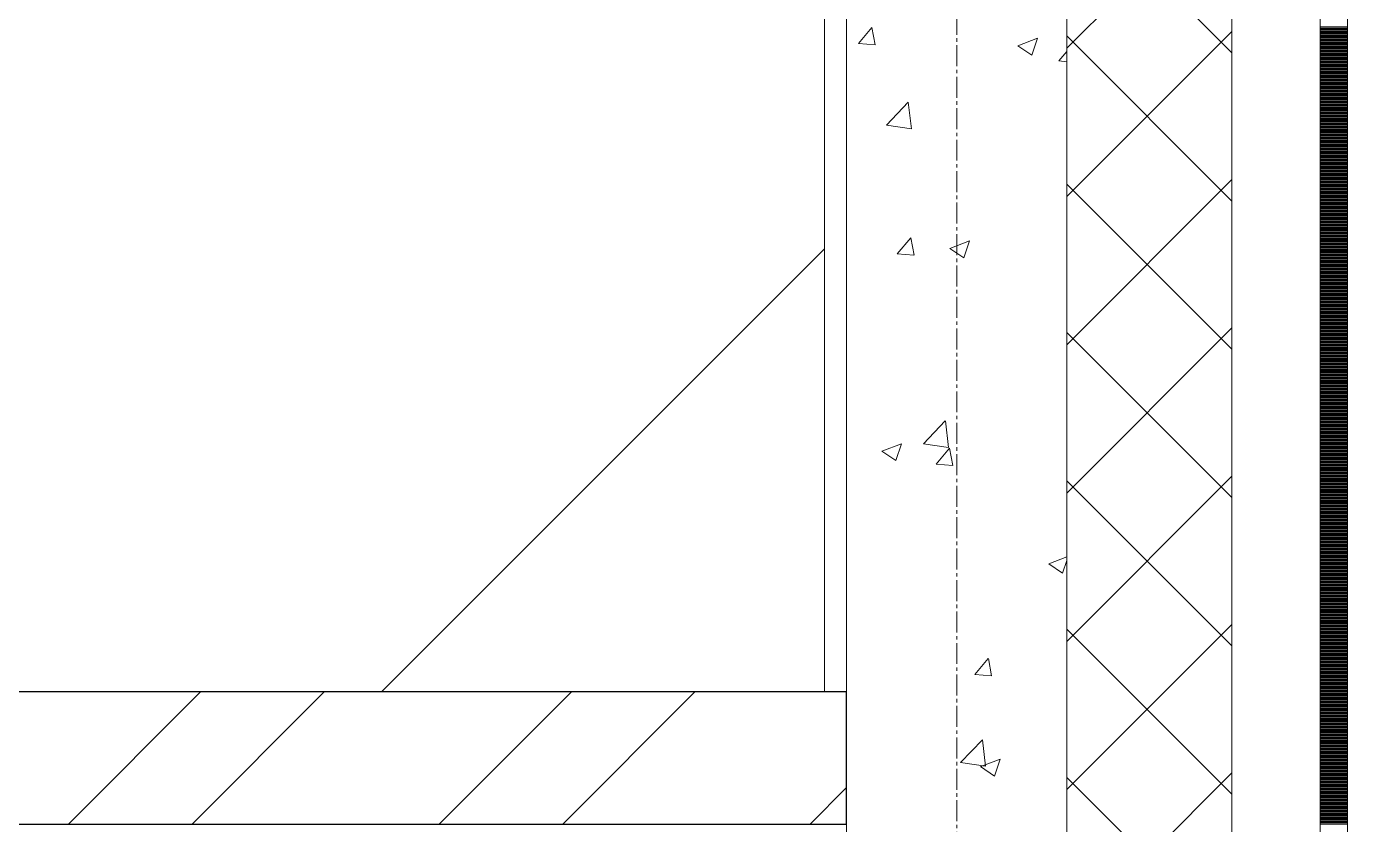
# Model space of a CAD drawing. Header units: millimetres. Extents: x 470010 to 1231400, y -134005 to 421770.
# Drawn here: x 528260 to 529460, y -77436 to -76711 of the extents above; entities that cross this region are included whole.
import ezdxf

# ---------------------------------------------------------------- set-up
doc = ezdxf.new("R2010")
doc.units = ezdxf.units.MM
doc.linetypes.add('CENTER2', pattern=[28.575, 19.05, -3.175, 3.175, -3.175])
doc.layers.add('АР_Оси_РД_100', color=7, linetype='Continuous', lineweight=0, true_color=0x525252)
for name, color, linetype, lineweight in [('АР_Стены кирпич', 32, 'Continuous', 20), ('АР_Стены ПЕНОблок', 52, 'Continuous', 20), ('АР_Тонкая', 254, 'Continuous', 5), ('АР_Утеплитель', 31, 'Continuous', 0), ('АР_Штриховка', 8, 'Continuous', 0), ('Потолок штриховка', 200, 'Continuous', 15)]:
    doc.layers.add(name, color=color, linetype=linetype, lineweight=lineweight)

msp = doc.modelspace()

# ---------------------------------------------------------------- hatches: boundary and pattern name
at = {"layer": 'АР_Штриховка', "linetype": 'Continuous', "lineweight": 0, "true_color": 0x000000}
h = msp.add_hatch(dxfattribs=at)
h.set_pattern_fill('ANSI32', color=18, scale=25, style=0)
h.set_pattern_definition([(45, (509004.53, -133435.88), (-168.3798, 168.3798), []), (45, (509116.79, -133435.88), (-168.3798, 168.3798), [])])
h.paths.add_polyline_path([(524494.533, -77315.876), (524464.533, -77395.876), (524494.533, -77435.876), (526174.533, -77435.876), (526134.533, -77345.876), (526054.533, -77315.876)], flags=0)
h.paths.add_polyline_path([(526174.533, -77315.876), (526134.533, -77345.876), (526174.533, -77435.876), (529004.532, -77435.876), (529004.532, -77315.876)], flags=0)
at = {"layer": 'Потолок штриховка'}
h = msp.add_hatch(dxfattribs=at)
h.set_pattern_fill('ANSI31', color=256, scale=260)
h.paths.add_polyline_path([(516914.532, -93915.876), (516914.532, -69960.876), (518180, -69980.876), (518185.057, -69660.876), (522949.532, -69660.876), (522948.983, -65160.876), (525839.532, -65188.909), (525838.623, -66079.643), (529004.428, -66065.129), (528984.532, -72125.876), (521204.532, -72125.876), (521194.532, -93915.876), (520674.532, -93915.876), (520674.532, -94535.876), (517434.532, -94545.876), (517434.537, -93915.876)])
h.paths.add_polyline_path([(521414.532, -81135.876), (521414.532, -79565.876), (525424.532, -79565.876), (525424.532, -80025.876), (525504.532, -80025.876), (525504.532, -78025.876), (529004.532, -78025.876), (528984.532, -81055.935), (528984.532, -81135.874)])
h.paths.add_polyline_path([(521414.532, -78025.876), (525104.532, -78025.876), (525104.532, -79445.876), (521414.532, -79445.876)], flags=16)
h.paths.add_polyline_path([(521414.532, -77635.876), (523654.532, -77635.876), (523654.532, -75105.876), (521414.532, -75105.876)], flags=17)
h.paths.add_polyline_path([(521404.532, -74985.876), (521409.532, -72345.876), (523604.532, -72345.876), (523604.532, -73935.876), (526374.532, -73935.876), (526374.532, -72705.876), (528984.532, -72705.876), (528984.532, -77315.876), (526374.532, -77315.876), (526374.532, -74985.876), (526054.533, -74985.876), (526054.533, -77315.876), (524494.533, -77315.875), (524494.533, -74985.876)], flags=17)

# ---------------------------------------------------------------- linework, layer by layer
at = {"layer": 'АР_Оси_РД_100', "linetype": 'CENTER2'}
msp.add_line((529104.533, -97435.876), (529104.533, -61707.197), dxfattribs=at)
at = {"layer": 'АР_Стены кирпич', "color": 18, "linetype": 'Continuous', "lineweight": 25, "true_color": 0x000000}
for p, q in [((529004.532, -77315.876), (526174.533, -77315.876)), ((529004.532, -77435.876), (529004.532, -77315.876)), ((526174.533, -77435.876), (529004.532, -77435.876))]:
    msp.add_line(p, q, dxfattribs=at)
at = {"layer": 'АР_Стены ПЕНОблок', "color": 18, "linetype": 'Continuous', "lineweight": 20, "true_color": 0x000000}
for p, q in [((529004.532, -71735.876), (529004.532, -81935.876)), ((529204.532, -81935.876), (529204.532, -71735.876))]:
    msp.add_line(p, q, dxfattribs=at)
at = {"layer": 'АР_Тонкая', "color": 18, "linetype": 'Continuous', "lineweight": 5, "true_color": 0x000000}
for p, q in [((529354.532, -71735.876), (529354.532, -81935.876)), ((529434.532, -81935.876), (529434.532, -71735.876)), ((529434.532, -71735.876), (529434.532, -81935.876)), ((529459.532, -81935.876), (529459.532, -71735.876))]:
    msp.add_line(p, q, dxfattribs=at)
at = {"layer": 'АР_Утеплитель', "color": 18, "linetype": 'Continuous', "lineweight": 0, "true_color": 0x000000}
for p, q in [((529204.532, -71735.876), (529204.532, -81935.876)), ((529354.532, -81935.876), (529354.532, -71735.876))]:
    msp.add_line(p, q, dxfattribs=at)
at = {"layer": 'АР_Штриховка', "color": 18, "linetype": 'Continuous', "lineweight": 0, "true_color": 0x000000}
for p, q in [((529204.532, -76731.134), (529354.532, -76581.134)), ((529354.532, -76735.278), (529204.532, -76585.278)), ((529015.222, -76726.841), (529027.467, -76712.248)), ((529030.482, -76728.156), (529027.546, -76712.235)), ((529204.532, -76865.838), (529354.532, -76715.838)), ((529434.532, -76711.876), (529459.532, -76711.876)), ((529434.532, -76712.876), (529459.532, -76712.876)), ((529434.532, -76713.876), (529459.532, -76713.876)), ((529434.532, -76714.876), (529459.532, -76714.876)), ((529434.532, -76715.876), (529459.532, -76715.876)), ((529015.222, -76726.843), (529030.404, -76728.171)), ((529160.07, -76728.864), (529177.855, -76722.037)), ((529172.689, -76737.433), (529177.839, -76722.084)), ((529354.532, -76869.982), (529204.532, -76719.982)), ((529434.532, -76716.876), (529459.532, -76716.876)), ((529434.532, -76717.876), (529459.532, -76717.876)), ((529434.532, -76718.876), (529459.532, -76718.876)), ((529434.532, -76719.876), (529459.532, -76719.876)), ((529434.532, -76720.876), (529459.532, -76720.876)), ((529434.532, -76721.876), (529459.532, -76721.876)), ((529434.532, -76722.876), (529459.532, -76722.876)), ((529434.532, -76723.876), (529459.532, -76723.876)), ((529434.532, -76724.876), (529459.532, -76724.876)), ((529434.532, -76725.876), (529459.532, -76725.876)), ((529434.532, -76726.876), (529459.532, -76726.876)), ((529434.532, -76727.876), (529459.532, -76727.876)), ((529160.05, -76728.909), (529172.684, -76737.431)), ((529197.407, -76742.78), (529204.532, -76734.288)), ((529434.532, -76728.876), (529459.532, -76728.876)), ((529434.532, -76729.876), (529459.532, -76729.876)), ((529434.532, -76730.876), (529459.532, -76730.876)), ((529434.532, -76731.876), (529459.532, -76731.876)), ((529434.532, -76732.876), (529459.532, -76732.876)), ((529434.532, -76733.876), (529459.532, -76733.876)), ((529434.532, -76734.876), (529459.532, -76734.876)), ((529434.532, -76735.876), (529459.532, -76735.876)), ((529434.532, -76736.876), (529459.532, -76736.876)), ((529434.532, -76737.876), (529459.532, -76737.876)), ((529434.532, -76738.876), (529459.532, -76738.876)), ((529434.532, -76739.876), (529459.532, -76739.876)), ((529197.407, -76742.782), (529204.532, -76743.405)), ((529434.532, -76740.876), (529459.532, -76740.876)), ((529434.532, -76741.876), (529459.532, -76741.876)), ((529434.532, -76742.876), (529459.532, -76742.876)), ((529434.532, -76743.876), (529459.532, -76743.876)), ((529434.532, -76744.876), (529459.532, -76744.876)), ((529434.532, -76745.876), (529459.532, -76745.876)), ((529434.532, -76746.876), (529459.532, -76746.876)), ((529434.532, -76747.876), (529459.532, -76747.876)), ((529434.532, -76748.876), (529459.532, -76748.876)), ((529434.532, -76749.876), (529459.532, -76749.876)), ((529434.532, -76750.876), (529459.532, -76750.876)), ((529434.532, -76751.876), (529459.532, -76751.876)), ((529434.532, -76752.876), (529459.532, -76752.876)), ((529434.532, -76753.876), (529459.532, -76753.876)), ((529434.532, -76754.876), (529459.532, -76754.876)), ((529434.532, -76755.876), (529459.532, -76755.876)), ((529434.532, -76756.876), (529459.532, -76756.876)), ((529434.532, -76757.876), (529459.532, -76757.876)), ((529434.532, -76758.876), (529459.532, -76758.876)), ((529434.532, -76759.876), (529459.532, -76759.876)), ((529434.532, -76760.876), (529459.532, -76760.876)), ((529434.532, -76761.876), (529459.532, -76761.876)), ((529434.532, -76762.876), (529459.532, -76762.876)), ((529434.532, -76763.876), (529459.532, -76763.876)), ((529434.532, -76764.876), (529459.532, -76764.876)), ((529434.532, -76765.876), (529459.532, -76765.876)), ((529434.532, -76766.876), (529459.532, -76766.876)), ((529434.532, -76767.876), (529459.532, -76767.876)), ((529434.532, -76768.876), (529459.532, -76768.876)), ((529434.532, -76769.876), (529459.532, -76769.876)), ((529434.532, -76770.876), (529459.532, -76770.876)), ((529434.532, -76771.876), (529459.532, -76771.876)), ((529434.532, -76772.876), (529459.532, -76772.876)), ((529434.532, -76773.876), (529459.532, -76773.876)), ((529434.532, -76774.876), (529459.532, -76774.876)), ((529434.532, -76775.876), (529459.532, -76775.876)), ((529040.706, -76800.933), (529060.49, -76780.315)), ((529063.318, -76804.434), (529060.512, -76780.312)), ((529434.532, -76776.876), (529459.532, -76776.876)), ((529434.532, -76777.876), (529459.532, -76777.876)), ((529434.532, -76778.876), (529459.532, -76778.876)), ((529434.532, -76779.876), (529459.532, -76779.876)), ((529434.532, -76780.876), (529459.532, -76780.876)), ((529434.532, -76781.876), (529459.532, -76781.876)), ((529434.532, -76782.876), (529459.532, -76782.876)), ((529434.532, -76783.876), (529459.532, -76783.876)), ((529434.532, -76784.876), (529459.532, -76784.876)), ((529434.532, -76785.876), (529459.532, -76785.876)), ((529434.532, -76786.876), (529459.532, -76786.876)), ((529434.532, -76787.876), (529459.532, -76787.876)), ((529434.532, -76788.876), (529459.532, -76788.876)), ((529434.532, -76789.876), (529459.532, -76789.876)), ((529434.532, -76790.876), (529459.532, -76790.876)), ((529434.532, -76791.876), (529459.532, -76791.876)), ((529434.532, -76792.876), (529459.532, -76792.876)), ((529434.532, -76793.876), (529459.532, -76793.876)), ((529434.532, -76794.876), (529459.532, -76794.876)), ((529434.532, -76795.876), (529459.532, -76795.876)), ((529434.532, -76796.876), (529459.532, -76796.876)), ((529434.532, -76797.876), (529459.532, -76797.876)), ((529434.532, -76798.876), (529459.532, -76798.876)), ((529434.532, -76799.876), (529459.532, -76799.876)), ((529040.722, -76800.968), (529063.312, -76804.471)), ((529434.532, -76800.876), (529459.532, -76800.876)), ((529434.532, -76801.876), (529459.532, -76801.876)), ((529434.532, -76802.876), (529459.532, -76802.876)), ((529434.532, -76803.876), (529459.532, -76803.876)), ((529434.532, -76804.876), (529459.532, -76804.876)), ((529434.532, -76805.876), (529459.532, -76805.876)), ((529434.532, -76806.876), (529459.532, -76806.876)), ((529434.532, -76807.876), (529459.532, -76807.876)), ((529434.532, -76808.876), (529459.532, -76808.876)), ((529434.532, -76809.876), (529459.532, -76809.876)), ((529434.532, -76810.876), (529459.532, -76810.876)), ((529434.532, -76811.876), (529459.532, -76811.876)), ((529434.532, -76812.876), (529459.532, -76812.876)), ((529434.532, -76813.876), (529459.532, -76813.876)), ((529434.532, -76814.876), (529459.532, -76814.876)), ((529434.532, -76815.876), (529459.532, -76815.876)), ((529434.532, -76816.876), (529459.532, -76816.876)), ((529434.532, -76817.876), (529459.532, -76817.876)), ((529434.532, -76818.876), (529459.532, -76818.876)), ((529434.532, -76819.876), (529459.532, -76819.876)), ((529434.532, -76820.876), (529459.532, -76820.876)), ((529434.532, -76821.876), (529459.532, -76821.876)), ((529434.532, -76822.876), (529459.532, -76822.876)), ((529434.532, -76823.876), (529459.532, -76823.876)), ((529434.532, -76824.876), (529459.532, -76824.876)), ((529434.532, -76825.876), (529459.532, -76825.876)), ((529434.532, -76826.876), (529459.532, -76826.876)), ((529434.532, -76827.876), (529459.532, -76827.876)), ((529434.532, -76828.876), (529459.532, -76828.876)), ((529434.532, -76829.876), (529459.532, -76829.876)), ((529434.532, -76830.876), (529459.532, -76830.876)), ((529434.532, -76831.876), (529459.532, -76831.876)), ((529434.532, -76832.876), (529459.532, -76832.876)), ((529434.532, -76833.876), (529459.532, -76833.876)), ((529434.532, -76834.876), (529459.532, -76834.876)), ((529434.532, -76835.876), (529459.532, -76835.876)), ((529434.532, -76836.876), (529459.532, -76836.876)), ((529434.532, -76837.876), (529459.532, -76837.876)), ((529434.532, -76838.876), (529459.532, -76838.876)), ((529434.532, -76839.876), (529459.532, -76839.876)), ((529434.532, -76840.876), (529459.532, -76840.876)), ((529434.532, -76841.876), (529459.532, -76841.876)), ((529434.532, -76842.876), (529459.532, -76842.876)), ((529434.532, -76843.876), (529459.532, -76843.876)), ((529434.532, -76844.876), (529459.532, -76844.876)), ((529434.532, -76845.876), (529459.532, -76845.876)), ((529434.532, -76846.876), (529459.532, -76846.876)), ((529434.532, -76847.876), (529459.532, -76847.876)), ((529204.532, -77000.542), (529354.532, -76850.542)), ((529354.532, -77004.686), (529204.532, -76854.686)), ((529434.532, -76848.876), (529459.532, -76848.876)), ((529434.532, -76849.876), (529459.532, -76849.876)), ((529434.532, -76850.876), (529459.532, -76850.876)), ((529434.532, -76851.876), (529459.532, -76851.876)), ((529434.532, -76852.876), (529459.532, -76852.876)), ((529434.532, -76853.876), (529459.532, -76853.876)), ((529434.532, -76854.876), (529459.532, -76854.876)), ((529434.532, -76855.876), (529459.532, -76855.876)), ((529434.532, -76856.876), (529459.532, -76856.876)), ((529434.532, -76857.876), (529459.532, -76857.876)), ((529434.532, -76858.876), (529459.532, -76858.876)), ((529434.532, -76859.876), (529459.532, -76859.876)), ((529434.532, -76860.876), (529459.532, -76860.876)), ((529434.532, -76861.876), (529459.532, -76861.876)), ((529434.532, -76862.876), (529459.532, -76862.876)), ((529434.532, -76863.876), (529459.532, -76863.876)), ((529434.532, -76864.876), (529459.532, -76864.876)), ((529434.532, -76865.876), (529459.532, -76865.876)), ((529434.532, -76866.876), (529459.532, -76866.876)), ((529434.532, -76867.876), (529459.532, -76867.876)), ((529434.532, -76868.876), (529459.532, -76868.876)), ((529434.532, -76869.876), (529459.532, -76869.876)), ((529434.532, -76870.876), (529459.532, -76870.876)), ((529434.532, -76871.876), (529459.532, -76871.876)), ((529434.532, -76872.876), (529459.532, -76872.876)), ((529434.532, -76873.876), (529459.532, -76873.876)), ((529434.532, -76874.876), (529459.532, -76874.876)), ((529434.532, -76875.876), (529459.532, -76875.876)), ((529434.532, -76876.876), (529459.532, -76876.876)), ((529434.532, -76877.876), (529459.532, -76877.876)), ((529434.532, -76878.876), (529459.532, -76878.876)), ((529434.532, -76879.876), (529459.532, -76879.876)), ((529434.532, -76880.876), (529459.532, -76880.876)), ((529434.532, -76881.876), (529459.532, -76881.876)), ((529434.532, -76882.876), (529459.532, -76882.876)), ((529434.532, -76883.876), (529459.532, -76883.876)), ((529434.532, -76884.876), (529459.532, -76884.876)), ((529434.532, -76885.876), (529459.532, -76885.876)), ((529434.532, -76886.876), (529459.532, -76886.876)), ((529434.532, -76887.876), (529459.532, -76887.876)), ((529434.532, -76888.876), (529459.532, -76888.876)), ((529434.532, -76889.876), (529459.532, -76889.876)), ((529434.532, -76890.876), (529459.532, -76890.876)), ((529434.532, -76891.876), (529459.532, -76891.876)), ((529434.532, -76892.876), (529459.532, -76892.876)), ((529434.532, -76893.876), (529459.532, -76893.876)), ((529434.532, -76894.876), (529459.532, -76894.876)), ((529434.532, -76895.876), (529459.532, -76895.876)), ((529050.466, -76917.898), (529062.711, -76903.305)), ((529065.725, -76919.213), (529062.788, -76903.292)), ((529098.268, -76913.052), (529116.053, -76906.225)), ((529110.887, -76921.621), (529116.037, -76906.272)), ((529434.532, -76896.876), (529459.532, -76896.876)), ((529434.532, -76897.876), (529459.532, -76897.876)), ((529434.532, -76898.876), (529459.532, -76898.876)), ((529434.532, -76899.876), (529459.532, -76899.876)), ((529434.532, -76900.876), (529459.532, -76900.876)), ((529434.532, -76901.876), (529459.532, -76901.876)), ((529434.532, -76902.876), (529459.532, -76902.876)), ((529434.532, -76903.876), (529459.532, -76903.876)), ((529434.532, -76904.876), (529459.532, -76904.876)), ((529434.532, -76905.876), (529459.532, -76905.876)), ((529434.532, -76906.876), (529459.532, -76906.876)), ((529434.532, -76907.876), (529459.532, -76907.876)), ((529050.465, -76917.899), (529065.647, -76919.228)), ((529098.248, -76913.097), (529110.882, -76921.619)), ((529434.532, -76908.876), (529459.532, -76908.876)), ((529434.532, -76909.876), (529459.532, -76909.876)), ((529434.532, -76910.876), (529459.532, -76910.876)), ((529434.532, -76911.876), (529459.532, -76911.876)), ((529434.532, -76912.876), (529459.532, -76912.876)), ((529434.532, -76913.876), (529459.532, -76913.876)), ((529434.532, -76914.876), (529459.532, -76914.876)), ((529434.532, -76915.876), (529459.532, -76915.876)), ((529434.532, -76916.876), (529459.532, -76916.876)), ((529434.532, -76917.876), (529459.532, -76917.876)), ((529434.532, -76918.876), (529459.532, -76918.876)), ((529434.532, -76919.876), (529459.532, -76919.876)), ((529434.532, -76920.876), (529459.532, -76920.876)), ((529434.532, -76921.876), (529459.532, -76921.876)), ((529434.532, -76922.876), (529459.532, -76922.876)), ((529434.532, -76923.876), (529459.532, -76923.876)), ((529434.532, -76924.876), (529459.532, -76924.876)), ((529434.532, -76925.876), (529459.532, -76925.876)), ((529434.532, -76926.876), (529459.532, -76926.876)), ((529434.532, -76927.876), (529459.532, -76927.876)), ((529434.532, -76928.876), (529459.532, -76928.876)), ((529434.532, -76929.876), (529459.532, -76929.876)), ((529434.532, -76930.876), (529459.532, -76930.876)), ((529434.532, -76931.876), (529459.532, -76931.876)), ((529434.532, -76932.876), (529459.532, -76932.876)), ((529434.532, -76933.876), (529459.532, -76933.876)), ((529434.532, -76934.876), (529459.532, -76934.876)), ((529434.532, -76935.876), (529459.532, -76935.876)), ((529434.532, -76936.876), (529459.532, -76936.876)), ((529434.532, -76937.876), (529459.532, -76937.876)), ((529434.532, -76938.876), (529459.532, -76938.876)), ((529434.532, -76939.876), (529459.532, -76939.876)), ((529434.532, -76940.876), (529459.532, -76940.876)), ((529434.532, -76941.876), (529459.532, -76941.876)), ((529434.532, -76942.876), (529459.532, -76942.876)), ((529434.532, -76943.876), (529459.532, -76943.876)), ((529434.532, -76944.876), (529459.532, -76944.876)), ((529434.532, -76945.876), (529459.532, -76945.876)), ((529434.532, -76946.876), (529459.532, -76946.876)), ((529434.532, -76947.876), (529459.532, -76947.876)), ((529434.532, -76948.876), (529459.532, -76948.876)), ((529434.532, -76949.876), (529459.532, -76949.876)), ((529434.532, -76950.876), (529459.532, -76950.876)), ((529434.532, -76951.876), (529459.532, -76951.876)), ((529434.532, -76952.876), (529459.532, -76952.876)), ((529434.532, -76953.876), (529459.532, -76953.876)), ((529434.532, -76954.876), (529459.532, -76954.876)), ((529434.532, -76955.876), (529459.532, -76955.876)), ((529434.532, -76956.876), (529459.532, -76956.876)), ((529434.532, -76957.876), (529459.532, -76957.876)), ((529434.532, -76958.876), (529459.532, -76958.876)), ((529434.532, -76959.876), (529459.532, -76959.876)), ((529434.532, -76960.876), (529459.532, -76960.876)), ((529434.532, -76961.876), (529459.532, -76961.876)), ((529434.532, -76962.876), (529459.532, -76962.876)), ((529434.532, -76963.876), (529459.532, -76963.876)), ((529434.532, -76964.876), (529459.532, -76964.876)), ((529434.532, -76965.876), (529459.532, -76965.876)), ((529434.532, -76966.876), (529459.532, -76966.876)), ((529434.532, -76967.876), (529459.532, -76967.876)), ((529434.532, -76968.876), (529459.532, -76968.876)), ((529434.532, -76969.876), (529459.532, -76969.876)), ((529434.532, -76970.876), (529459.532, -76970.876)), ((529434.532, -76971.876), (529459.532, -76971.876)), ((529434.532, -76972.876), (529459.532, -76972.876)), ((529434.532, -76973.876), (529459.532, -76973.876)), ((529434.532, -76974.876), (529459.532, -76974.876)), ((529434.532, -76975.876), (529459.532, -76975.876)), ((529434.532, -76976.876), (529459.532, -76976.876)), ((529434.532, -76977.876), (529459.532, -76977.876)), ((529434.532, -76978.876), (529459.532, -76978.876)), ((529434.532, -76979.876), (529459.532, -76979.876)), ((529204.532, -77135.246), (529354.532, -76985.246)), ((529354.532, -77139.39), (529204.532, -76989.39)), ((529434.532, -76980.876), (529459.532, -76980.876)), ((529434.532, -76981.876), (529459.532, -76981.876)), ((529434.532, -76982.876), (529459.532, -76982.876)), ((529434.532, -76983.876), (529459.532, -76983.876)), ((529434.532, -76984.876), (529459.532, -76984.876)), ((529434.532, -76985.876), (529459.532, -76985.876)), ((529434.532, -76986.876), (529459.532, -76986.876)), ((529434.532, -76987.876), (529459.532, -76987.876)), ((529434.532, -76988.876), (529459.532, -76988.876)), ((529434.532, -76989.876), (529459.532, -76989.876)), ((529434.532, -76990.876), (529459.532, -76990.876)), ((529434.532, -76991.876), (529459.532, -76991.876)), ((529434.532, -76992.876), (529459.532, -76992.876)), ((529434.532, -76993.876), (529459.532, -76993.876)), ((529434.532, -76994.876), (529459.532, -76994.876)), ((529434.532, -76995.876), (529459.532, -76995.876)), ((529434.532, -76996.876), (529459.532, -76996.876)), ((529434.532, -76997.876), (529459.532, -76997.876)), ((529434.532, -76998.876), (529459.532, -76998.876)), ((529434.532, -76999.876), (529459.532, -76999.876)), ((529434.532, -77000.876), (529459.532, -77000.876)), ((529434.532, -77001.876), (529459.532, -77001.876)), ((529434.532, -77002.876), (529459.532, -77002.876)), ((529434.532, -77003.876), (529459.532, -77003.876)), ((529434.532, -77004.876), (529459.532, -77004.876)), ((529434.532, -77005.876), (529459.532, -77005.876)), ((529434.532, -77006.876), (529459.532, -77006.876)), ((529434.532, -77007.876), (529459.532, -77007.876)), ((529434.532, -77008.876), (529459.532, -77008.876)), ((529434.532, -77009.876), (529459.532, -77009.876)), ((529434.532, -77010.876), (529459.532, -77010.876)), ((529434.532, -77011.876), (529459.532, -77011.876)), ((529434.532, -77012.876), (529459.532, -77012.876)), ((529434.532, -77013.876), (529459.532, -77013.876)), ((529434.532, -77014.876), (529459.532, -77014.876)), ((529434.532, -77015.876), (529459.532, -77015.876)), ((529434.532, -77016.876), (529459.532, -77016.876)), ((529434.532, -77017.876), (529459.532, -77017.876)), ((529434.532, -77018.876), (529459.532, -77018.876)), ((529434.532, -77019.876), (529459.532, -77019.876)), ((529434.532, -77020.876), (529459.532, -77020.876)), ((529434.532, -77021.876), (529459.532, -77021.876)), ((529434.532, -77022.876), (529459.532, -77022.876)), ((529434.532, -77023.876), (529459.532, -77023.876)), ((529434.532, -77024.876), (529459.532, -77024.876)), ((529434.532, -77025.876), (529459.532, -77025.876)), ((529434.532, -77026.876), (529459.532, -77026.876)), ((529434.532, -77027.876), (529459.532, -77027.876)), ((529434.532, -77028.876), (529459.532, -77028.876)), ((529434.532, -77029.876), (529459.532, -77029.876)), ((529434.532, -77030.876), (529459.532, -77030.876)), ((529434.532, -77031.876), (529459.532, -77031.876)), ((529434.532, -77032.876), (529459.532, -77032.876)), ((529434.532, -77033.876), (529459.532, -77033.876)), ((529434.532, -77034.876), (529459.532, -77034.876)), ((529434.532, -77035.876), (529459.532, -77035.876)), ((529434.532, -77036.876), (529459.532, -77036.876)), ((529434.532, -77037.876), (529459.532, -77037.876)), ((529434.532, -77038.876), (529459.532, -77038.876)), ((529434.532, -77039.876), (529459.532, -77039.876)), ((529434.532, -77040.876), (529459.532, -77040.876)), ((529434.532, -77041.876), (529459.532, -77041.876)), ((529434.532, -77042.876), (529459.532, -77042.876)), ((529434.532, -77043.876), (529459.532, -77043.876)), ((529434.532, -77044.876), (529459.532, -77044.876)), ((529434.532, -77045.876), (529459.532, -77045.876)), ((529434.532, -77046.876), (529459.532, -77046.876)), ((529434.532, -77047.876), (529459.532, -77047.876)), ((529434.532, -77048.876), (529459.532, -77048.876)), ((529434.532, -77049.876), (529459.532, -77049.876)), ((529434.532, -77050.876), (529459.532, -77050.876)), ((529434.532, -77051.876), (529459.532, -77051.876)), ((529434.532, -77052.876), (529459.532, -77052.876)), ((529434.532, -77053.876), (529459.532, -77053.876)), ((529434.532, -77054.876), (529459.532, -77054.876)), ((529434.532, -77055.876), (529459.532, -77055.876)), ((529434.532, -77056.876), (529459.532, -77056.876)), ((529434.532, -77057.876), (529459.532, -77057.876)), ((529434.532, -77058.876), (529459.532, -77058.876)), ((529434.532, -77059.876), (529459.532, -77059.876)), ((529434.532, -77060.876), (529459.532, -77060.876)), ((529434.532, -77061.876), (529459.532, -77061.876)), ((529434.532, -77062.876), (529459.532, -77062.876)), ((529434.532, -77063.876), (529459.532, -77063.876)), ((529074.381, -77090.402), (529094.165, -77069.783)), ((529096.993, -77093.903), (529094.186, -77069.78)), ((529434.532, -77064.876), (529459.532, -77064.876)), ((529434.532, -77065.876), (529459.532, -77065.876)), ((529434.532, -77066.876), (529459.532, -77066.876)), ((529434.532, -77067.876), (529459.532, -77067.876)), ((529434.532, -77068.876), (529459.532, -77068.876)), ((529434.532, -77069.876), (529459.532, -77069.876)), ((529434.532, -77070.876), (529459.532, -77070.876)), ((529434.532, -77071.876), (529459.532, -77071.876)), ((529434.532, -77072.876), (529459.532, -77072.876)), ((529434.532, -77073.876), (529459.532, -77073.876)), ((529434.532, -77074.876), (529459.532, -77074.876)), ((529434.532, -77075.876), (529459.532, -77075.876)), ((529434.532, -77076.876), (529459.532, -77076.876)), ((529434.532, -77077.876), (529459.532, -77077.876)), ((529434.532, -77078.876), (529459.532, -77078.876)), ((529434.532, -77079.876), (529459.532, -77079.876)), ((529434.532, -77080.876), (529459.532, -77080.876)), ((529434.532, -77081.876), (529459.532, -77081.876)), ((529434.532, -77082.876), (529459.532, -77082.876)), ((529434.532, -77083.876), (529459.532, -77083.876)), ((529434.532, -77084.876), (529459.532, -77084.876)), ((529434.532, -77085.876), (529459.532, -77085.876)), ((529434.532, -77086.876), (529459.532, -77086.876)), ((529434.532, -77087.876), (529459.532, -77087.876)), ((529036.446, -77097.285), (529049.08, -77105.807)), ((529036.466, -77097.24), (529054.251, -77090.413)), ((529049.084, -77105.809), (529054.235, -77090.46)), ((529074.397, -77090.436), (529096.987, -77093.939)), ((529085.709, -77108.955), (529097.954, -77094.362)), ((529100.968, -77110.27), (529098.031, -77094.349)), ((529434.532, -77088.876), (529459.532, -77088.876)), ((529434.532, -77089.876), (529459.532, -77089.876)), ((529434.532, -77090.876), (529459.532, -77090.876)), ((529434.532, -77091.876), (529459.532, -77091.876)), ((529434.532, -77092.876), (529459.532, -77092.876)), ((529434.532, -77093.876), (529459.532, -77093.876)), ((529434.532, -77094.876), (529459.532, -77094.876)), ((529434.532, -77095.876), (529459.532, -77095.876)), ((529434.532, -77096.876), (529459.532, -77096.876)), ((529434.532, -77097.876), (529459.532, -77097.876)), ((529434.532, -77098.876), (529459.532, -77098.876)), ((529434.532, -77099.876), (529459.532, -77099.876)), ((529085.709, -77108.956), (529100.891, -77110.284)), ((529434.532, -77100.876), (529459.532, -77100.876)), ((529434.532, -77101.876), (529459.532, -77101.876)), ((529434.532, -77102.876), (529459.532, -77102.876)), ((529434.532, -77103.876), (529459.532, -77103.876)), ((529434.532, -77104.876), (529459.532, -77104.876)), ((529434.532, -77105.876), (529459.532, -77105.876)), ((529434.532, -77106.876), (529459.532, -77106.876)), ((529434.532, -77107.876), (529459.532, -77107.876)), ((529434.532, -77108.876), (529459.532, -77108.876)), ((529434.532, -77109.876), (529459.532, -77109.876)), ((529434.532, -77110.876), (529459.532, -77110.876)), ((529434.532, -77111.876), (529459.532, -77111.876)), ((529204.532, -77269.95), (529354.532, -77119.95)), ((529354.532, -77274.093), (529204.532, -77124.093)), ((529434.532, -77112.876), (529459.532, -77112.876)), ((529434.532, -77113.876), (529459.532, -77113.876)), ((529434.532, -77114.876), (529459.532, -77114.876)), ((529434.532, -77115.876), (529459.532, -77115.876)), ((529434.532, -77116.876), (529459.532, -77116.876)), ((529434.532, -77117.876), (529459.532, -77117.876)), ((529434.532, -77118.876), (529459.532, -77118.876)), ((529434.532, -77119.876), (529459.532, -77119.876)), ((529434.532, -77120.876), (529459.532, -77120.876)), ((529434.532, -77121.876), (529459.532, -77121.876)), ((529434.532, -77122.876), (529459.532, -77122.876)), ((529434.532, -77123.876), (529459.532, -77123.876)), ((529434.532, -77124.876), (529459.532, -77124.876)), ((529434.532, -77125.876), (529459.532, -77125.876)), ((529434.532, -77126.876), (529459.532, -77126.876)), ((529434.532, -77127.876), (529459.532, -77127.876)), ((529434.532, -77128.876), (529459.532, -77128.876)), ((529434.532, -77129.876), (529459.532, -77129.876)), ((529434.532, -77130.876), (529459.532, -77130.876)), ((529434.532, -77131.876), (529459.532, -77131.876)), ((529434.532, -77132.876), (529459.532, -77132.876)), ((529434.532, -77133.876), (529459.532, -77133.876)), ((529434.532, -77134.876), (529459.532, -77134.876)), ((529434.532, -77135.876), (529459.532, -77135.876)), ((529434.532, -77136.876), (529459.532, -77136.876)), ((529434.532, -77137.876), (529459.532, -77137.876)), ((529434.532, -77138.876), (529459.532, -77138.876)), ((529434.532, -77139.876), (529459.532, -77139.876)), ((529434.532, -77140.876), (529459.532, -77140.876)), ((529434.532, -77141.876), (529459.532, -77141.876)), ((529434.532, -77142.876), (529459.532, -77142.876)), ((529434.532, -77143.876), (529459.532, -77143.876)), ((529434.532, -77144.876), (529459.532, -77144.876)), ((529434.532, -77145.876), (529459.532, -77145.876)), ((529434.532, -77146.876), (529459.532, -77146.876)), ((529434.532, -77147.876), (529459.532, -77147.876)), ((529434.532, -77148.876), (529459.532, -77148.876)), ((529434.532, -77149.876), (529459.532, -77149.876)), ((529434.532, -77150.876), (529459.532, -77150.876)), ((529434.532, -77151.876), (529459.532, -77151.876)), ((529434.532, -77152.876), (529459.532, -77152.876)), ((529434.532, -77153.876), (529459.532, -77153.876)), ((529434.532, -77154.876), (529459.532, -77154.876)), ((529434.532, -77155.876), (529459.532, -77155.876)), ((529434.532, -77156.876), (529459.532, -77156.876)), ((529434.532, -77157.876), (529459.532, -77157.876)), ((529434.532, -77158.876), (529459.532, -77158.876)), ((529434.532, -77159.876), (529459.532, -77159.876)), ((529434.532, -77160.876), (529459.532, -77160.876)), ((529434.532, -77161.876), (529459.532, -77161.876)), ((529434.532, -77162.876), (529459.532, -77162.876)), ((529434.532, -77163.876), (529459.532, -77163.876)), ((529434.532, -77164.876), (529459.532, -77164.876)), ((529434.532, -77165.876), (529459.532, -77165.876)), ((529434.532, -77166.876), (529459.532, -77166.876)), ((529434.532, -77167.876), (529459.532, -77167.876)), ((529434.532, -77168.876), (529459.532, -77168.876)), ((529434.532, -77169.876), (529459.532, -77169.876)), ((529434.532, -77170.876), (529459.532, -77170.876)), ((529434.532, -77171.876), (529459.532, -77171.876)), ((529434.532, -77172.876), (529459.532, -77172.876)), ((529434.532, -77173.876), (529459.532, -77173.876)), ((529434.532, -77174.876), (529459.532, -77174.876)), ((529434.532, -77175.876), (529459.532, -77175.876)), ((529434.532, -77176.876), (529459.532, -77176.876)), ((529434.532, -77177.876), (529459.532, -77177.876)), ((529434.532, -77178.876), (529459.532, -77178.876)), ((529434.532, -77179.876), (529459.532, -77179.876)), ((529434.532, -77180.876), (529459.532, -77180.876)), ((529434.532, -77181.876), (529459.532, -77181.876)), ((529434.532, -77182.876), (529459.532, -77182.876)), ((529434.532, -77183.876), (529459.532, -77183.876)), ((529188.08, -77199.506), (529204.532, -77193.19)), ((529434.532, -77184.876), (529459.532, -77184.876)), ((529434.532, -77185.876), (529459.532, -77185.876)), ((529434.532, -77186.876), (529459.532, -77186.876)), ((529434.532, -77187.876), (529459.532, -77187.876)), ((529434.532, -77188.876), (529459.532, -77188.876)), ((529434.532, -77189.876), (529459.532, -77189.876)), ((529434.532, -77190.876), (529459.532, -77190.876)), ((529434.532, -77191.876), (529459.532, -77191.876)), ((529434.532, -77192.876), (529459.532, -77192.876)), ((529434.532, -77193.876), (529459.532, -77193.876)), ((529434.532, -77194.876), (529459.532, -77194.876)), ((529434.532, -77195.876), (529459.532, -77195.876)), ((529188.06, -77199.55), (529200.694, -77208.073)), ((529200.699, -77208.074), (529204.532, -77196.649)), ((529434.532, -77196.876), (529459.532, -77196.876)), ((529434.532, -77197.876), (529459.532, -77197.876)), ((529434.532, -77198.876), (529459.532, -77198.876)), ((529434.532, -77199.876), (529459.532, -77199.876)), ((529434.532, -77200.876), (529459.532, -77200.876)), ((529434.532, -77201.876), (529459.532, -77201.876)), ((529434.532, -77202.876), (529459.532, -77202.876)), ((529434.532, -77203.876), (529459.532, -77203.876)), ((529434.532, -77204.876), (529459.532, -77204.876)), ((529434.532, -77205.876), (529459.532, -77205.876)), ((529434.532, -77206.876), (529459.532, -77206.876)), ((529434.532, -77207.876), (529459.532, -77207.876)), ((529434.532, -77208.876), (529459.532, -77208.876)), ((529434.532, -77209.876), (529459.532, -77209.876)), ((529434.532, -77210.876), (529459.532, -77210.876)), ((529434.532, -77211.876), (529459.532, -77211.876)), ((529434.532, -77212.876), (529459.532, -77212.876)), ((529434.532, -77213.876), (529459.532, -77213.876)), ((529434.532, -77214.876), (529459.532, -77214.876)), ((529434.532, -77215.876), (529459.532, -77215.876)), ((529434.532, -77216.876), (529459.532, -77216.876)), ((529434.532, -77217.876), (529459.532, -77217.876)), ((529434.532, -77218.876), (529459.532, -77218.876)), ((529434.532, -77219.876), (529459.532, -77219.876)), ((529434.532, -77220.876), (529459.532, -77220.876)), ((529434.532, -77221.876), (529459.532, -77221.876)), ((529434.532, -77222.876), (529459.532, -77222.876)), ((529434.532, -77223.876), (529459.532, -77223.876)), ((529434.532, -77224.876), (529459.532, -77224.876)), ((529434.532, -77225.876), (529459.532, -77225.876)), ((529434.532, -77226.876), (529459.532, -77226.876)), ((529434.532, -77227.876), (529459.532, -77227.876)), ((529434.532, -77228.876), (529459.532, -77228.876)), ((529434.532, -77229.876), (529459.532, -77229.876)), ((529434.532, -77230.876), (529459.532, -77230.876)), ((529434.532, -77231.876), (529459.532, -77231.876)), ((529434.532, -77232.876), (529459.532, -77232.876)), ((529434.532, -77233.876), (529459.532, -77233.876)), ((529434.532, -77234.876), (529459.532, -77234.876)), ((529434.532, -77235.876), (529459.532, -77235.876)), ((529434.532, -77236.876), (529459.532, -77236.876)), ((529434.532, -77237.876), (529459.532, -77237.876)), ((529434.532, -77238.876), (529459.532, -77238.876)), ((529434.532, -77239.876), (529459.532, -77239.876)), ((529434.532, -77240.876), (529459.532, -77240.876)), ((529434.532, -77241.876), (529459.532, -77241.876)), ((529434.532, -77242.876), (529459.532, -77242.876)), ((529434.532, -77243.876), (529459.532, -77243.876)), ((529204.532, -77404.654), (529354.532, -77254.654)), ((529434.532, -77244.876), (529459.532, -77244.876)), ((529434.532, -77245.876), (529459.532, -77245.876)), ((529434.532, -77246.876), (529459.532, -77246.876)), ((529434.532, -77247.876), (529459.532, -77247.876)), ((529434.532, -77248.876), (529459.532, -77248.876)), ((529434.532, -77249.876), (529459.532, -77249.876)), ((529434.532, -77250.876), (529459.532, -77250.876)), ((529434.532, -77251.876), (529459.532, -77251.876)), ((529434.532, -77252.876), (529459.532, -77252.876)), ((529434.532, -77253.876), (529459.532, -77253.876)), ((529434.532, -77254.876), (529459.532, -77254.876)), ((529434.532, -77255.876), (529459.532, -77255.876)), ((529354.532, -77408.797), (529204.532, -77258.797)), ((529434.532, -77256.876), (529459.532, -77256.876)), ((529434.532, -77257.876), (529459.532, -77257.876)), ((529434.532, -77258.876), (529459.532, -77258.876)), ((529434.532, -77259.876), (529459.532, -77259.876)), ((529434.532, -77260.876), (529459.532, -77260.876)), ((529434.532, -77261.876), (529459.532, -77261.876)), ((529434.532, -77262.876), (529459.532, -77262.876)), ((529434.532, -77263.876), (529459.532, -77263.876)), ((529434.532, -77264.876), (529459.532, -77264.876)), ((529434.532, -77265.876), (529459.532, -77265.876)), ((529434.532, -77266.876), (529459.532, -77266.876)), ((529434.532, -77267.876), (529459.532, -77267.876)), ((529434.532, -77268.876), (529459.532, -77268.876)), ((529434.532, -77269.876), (529459.532, -77269.876)), ((529434.532, -77270.876), (529459.532, -77270.876)), ((529434.532, -77271.876), (529459.532, -77271.876)), ((529434.532, -77272.876), (529459.532, -77272.876)), ((529434.532, -77273.876), (529459.532, -77273.876)), ((529434.532, -77274.876), (529459.532, -77274.876)), ((529434.532, -77275.876), (529459.532, -77275.876)), ((529434.532, -77276.876), (529459.532, -77276.876)), ((529434.532, -77277.876), (529459.532, -77277.876)), ((529434.532, -77278.876), (529459.532, -77278.876)), ((529434.532, -77279.876), (529459.532, -77279.876)), ((529120.952, -77300.012), (529133.197, -77285.419)), ((529136.211, -77301.327), (529133.274, -77285.406)), ((529434.532, -77280.876), (529459.532, -77280.876)), ((529434.532, -77281.876), (529459.532, -77281.876)), ((529434.532, -77282.876), (529459.532, -77282.876)), ((529434.532, -77283.876), (529459.532, -77283.876)), ((529434.532, -77284.876), (529459.532, -77284.876)), ((529434.532, -77285.876), (529459.532, -77285.876)), ((529434.532, -77286.876), (529459.532, -77286.876)), ((529434.532, -77287.876), (529459.532, -77287.876)), ((529434.532, -77288.876), (529459.532, -77288.876)), ((529434.532, -77289.876), (529459.532, -77289.876)), ((529434.532, -77290.876), (529459.532, -77290.876)), ((529434.532, -77291.876), (529459.532, -77291.876)), ((529120.952, -77300.013), (529136.134, -77301.341)), ((529434.532, -77292.876), (529459.532, -77292.876)), ((529434.532, -77293.876), (529459.532, -77293.876)), ((529434.532, -77294.876), (529459.532, -77294.876)), ((529434.532, -77295.876), (529459.532, -77295.876)), ((529434.532, -77296.876), (529459.532, -77296.876)), ((529434.532, -77297.876), (529459.532, -77297.876)), ((529434.532, -77298.876), (529459.532, -77298.876)), ((529434.532, -77299.876), (529459.532, -77299.876)), ((529434.532, -77300.876), (529459.532, -77300.876)), ((529434.532, -77301.876), (529459.532, -77301.876)), ((529434.532, -77302.876), (529459.532, -77302.876)), ((529434.532, -77303.876), (529459.532, -77303.876)), ((529434.532, -77304.876), (529459.532, -77304.876)), ((529434.532, -77305.876), (529459.532, -77305.876)), ((529434.532, -77306.876), (529459.532, -77306.876)), ((529434.532, -77307.876), (529459.532, -77307.876)), ((529434.532, -77308.876), (529459.532, -77308.876)), ((529434.532, -77309.876), (529459.532, -77309.876)), ((529434.532, -77310.876), (529459.532, -77310.876)), ((529434.532, -77311.876), (529459.532, -77311.876)), ((529434.532, -77312.876), (529459.532, -77312.876)), ((529434.532, -77313.876), (529459.532, -77313.876)), ((529434.532, -77314.876), (529459.532, -77314.876)), ((529434.532, -77315.876), (529459.532, -77315.876)), ((529434.532, -77316.876), (529459.532, -77316.876)), ((529434.532, -77317.876), (529459.532, -77317.876)), ((529434.532, -77318.876), (529459.532, -77318.876)), ((529434.532, -77319.876), (529459.532, -77319.876)), ((529434.532, -77320.876), (529459.532, -77320.876)), ((529434.532, -77321.876), (529459.532, -77321.876)), ((529434.532, -77322.876), (529459.532, -77322.876)), ((529434.532, -77323.876), (529459.532, -77323.876)), ((529434.532, -77324.876), (529459.532, -77324.876)), ((529434.532, -77325.876), (529459.532, -77325.876)), ((529434.532, -77326.876), (529459.532, -77326.876)), ((529434.532, -77327.876), (529459.532, -77327.876)), ((529434.532, -77328.876), (529459.532, -77328.876)), ((529434.532, -77329.876), (529459.532, -77329.876)), ((529434.532, -77330.876), (529459.532, -77330.876)), ((529434.532, -77331.876), (529459.532, -77331.876)), ((529434.532, -77332.876), (529459.532, -77332.876)), ((529434.532, -77333.876), (529459.532, -77333.876)), ((529434.532, -77334.876), (529459.532, -77334.876)), ((529434.532, -77335.876), (529459.532, -77335.876)), ((529434.532, -77336.876), (529459.532, -77336.876)), ((529434.532, -77337.876), (529459.532, -77337.876)), ((529434.532, -77338.876), (529459.532, -77338.876)), ((529434.532, -77339.876), (529459.532, -77339.876)), ((529434.532, -77340.876), (529459.532, -77340.876)), ((529434.532, -77341.876), (529459.532, -77341.876)), ((529434.532, -77342.876), (529459.532, -77342.876)), ((529434.532, -77343.876), (529459.532, -77343.876)), ((529434.532, -77344.876), (529459.532, -77344.876)), ((529434.532, -77345.876), (529459.532, -77345.876)), ((529434.532, -77346.876), (529459.532, -77346.876)), ((529434.532, -77347.876), (529459.532, -77347.876)), ((529434.532, -77348.876), (529459.532, -77348.876)), ((529434.532, -77349.876), (529459.532, -77349.876)), ((529434.532, -77350.876), (529459.532, -77350.876)), ((529434.532, -77351.876), (529459.532, -77351.876)), ((529108.056, -77379.87), (529127.84, -77359.251)), ((529130.667, -77383.371), (529127.861, -77359.249)), ((529434.532, -77352.876), (529459.532, -77352.876)), ((529434.532, -77353.876), (529459.532, -77353.876)), ((529434.532, -77354.876), (529459.532, -77354.876)), ((529434.532, -77355.876), (529459.532, -77355.876)), ((529434.532, -77356.876), (529459.532, -77356.876)), ((529434.532, -77357.876), (529459.532, -77357.876)), ((529434.532, -77358.876), (529459.532, -77358.876)), ((529434.532, -77359.876), (529459.532, -77359.876)), ((529434.532, -77360.876), (529459.532, -77360.876)), ((529434.532, -77361.876), (529459.532, -77361.876)), ((529434.532, -77362.876), (529459.532, -77362.876)), ((529434.532, -77363.876), (529459.532, -77363.876)), ((529434.532, -77364.876), (529459.532, -77364.876)), ((529434.532, -77365.876), (529459.532, -77365.876)), ((529434.532, -77366.876), (529459.532, -77366.876)), ((529434.532, -77367.876), (529459.532, -77367.876)), ((529434.532, -77368.876), (529459.532, -77368.876)), ((529434.532, -77369.876), (529459.532, -77369.876)), ((529434.532, -77370.876), (529459.532, -77370.876)), ((529434.532, -77371.876), (529459.532, -77371.876)), ((529434.532, -77372.876), (529459.532, -77372.876)), ((529434.532, -77373.876), (529459.532, -77373.876)), ((529434.532, -77374.876), (529459.532, -77374.876)), ((529434.532, -77375.876), (529459.532, -77375.876)), ((529108.072, -77379.904), (529130.662, -77383.408)), ((529126.258, -77383.738), (529138.892, -77392.261)), ((529126.278, -77383.694), (529144.063, -77376.867)), ((529138.897, -77392.262), (529144.047, -77376.913)), ((529434.532, -77376.876), (529459.532, -77376.876)), ((529434.532, -77377.876), (529459.532, -77377.876)), ((529434.532, -77378.876), (529459.532, -77378.876)), ((529434.532, -77379.876), (529459.532, -77379.876)), ((529434.532, -77380.876), (529459.532, -77380.876)), ((529434.532, -77381.876), (529459.532, -77381.876)), ((529434.532, -77382.876), (529459.532, -77382.876)), ((529434.532, -77383.876), (529459.532, -77383.876)), ((529434.532, -77384.876), (529459.532, -77384.876)), ((529434.532, -77385.876), (529459.532, -77385.876)), ((529434.532, -77386.876), (529459.532, -77386.876)), ((529434.532, -77387.876), (529459.532, -77387.876)), ((529204.532, -77539.358), (529354.532, -77389.358)), ((529354.532, -77543.501), (529204.532, -77393.501)), ((529434.532, -77388.876), (529459.532, -77388.876)), ((529434.532, -77389.876), (529459.532, -77389.876)), ((529434.532, -77390.876), (529459.532, -77390.876)), ((529434.532, -77391.876), (529459.532, -77391.876)), ((529434.532, -77392.876), (529459.532, -77392.876)), ((529434.532, -77393.876), (529459.532, -77393.876)), ((529434.532, -77394.876), (529459.532, -77394.876)), ((529434.532, -77395.876), (529459.532, -77395.876)), ((529434.532, -77396.876), (529459.532, -77396.876)), ((529434.532, -77397.876), (529459.532, -77397.876)), ((529434.532, -77398.876), (529459.532, -77398.876)), ((529434.532, -77399.876), (529459.532, -77399.876)), ((529434.532, -77400.876), (529459.532, -77400.876)), ((529434.532, -77401.876), (529459.532, -77401.876)), ((529434.532, -77402.876), (529459.532, -77402.876)), ((529434.532, -77403.876), (529459.532, -77403.876)), ((529434.532, -77404.876), (529459.532, -77404.876)), ((529434.532, -77405.876), (529459.532, -77405.876)), ((529434.532, -77406.876), (529459.532, -77406.876)), ((529434.532, -77407.876), (529459.532, -77407.876)), ((529434.532, -77408.876), (529459.532, -77408.876)), ((529434.532, -77409.876), (529459.532, -77409.876)), ((529434.532, -77410.876), (529459.532, -77410.876)), ((529434.532, -77411.876), (529459.532, -77411.876)), ((529434.532, -77412.876), (529459.532, -77412.876)), ((529434.532, -77413.876), (529459.532, -77413.876)), ((529434.532, -77414.876), (529459.532, -77414.876)), ((529434.532, -77415.876), (529459.532, -77415.876)), ((529434.532, -77416.876), (529459.532, -77416.876)), ((529434.532, -77417.876), (529459.532, -77417.876)), ((529434.532, -77418.876), (529459.532, -77418.876)), ((529434.532, -77419.876), (529459.532, -77419.876)), ((529434.532, -77420.876), (529459.532, -77420.876)), ((529434.532, -77421.876), (529459.532, -77421.876)), ((529434.532, -77422.876), (529459.532, -77422.876)), ((529434.532, -77423.876), (529459.532, -77423.876)), ((529434.532, -77424.876), (529459.532, -77424.876)), ((529434.532, -77425.876), (529459.532, -77425.876)), ((529434.532, -77426.876), (529459.532, -77426.876)), ((529434.532, -77427.876), (529459.532, -77427.876)), ((529434.532, -77428.876), (529459.532, -77428.876)), ((529434.532, -77429.876), (529459.532, -77429.876)), ((529434.532, -77430.876), (529459.532, -77430.876)), ((529434.532, -77431.876), (529459.532, -77431.876)), ((529434.532, -77432.876), (529459.532, -77432.876)), ((529434.532, -77433.876), (529459.532, -77433.876)), ((529434.532, -77434.876), (529459.532, -77434.876)), ((529434.532, -77435.876), (529459.532, -77435.876))]:
    msp.add_line(p, q, dxfattribs=at)
at = {"layer": 'Потолок штриховка'}
msp.add_lwpolyline([(521404.532, -74985.876), (521409.532, -72345.876), (523604.532, -72345.876), (523604.532, -73935.876), (526374.532, -73935.876), (526374.532, -72705.876), (528984.532, -72705.876), (528984.532, -77315.876), (526374.532, -77315.876), (526374.532, -74985.876), (526054.533, -74985.876), (526054.533, -77315.876), (524494.533, -77315.875), (524494.533, -74985.876)], close=True, dxfattribs=at)

doc.saveas('drawing.dxf')
